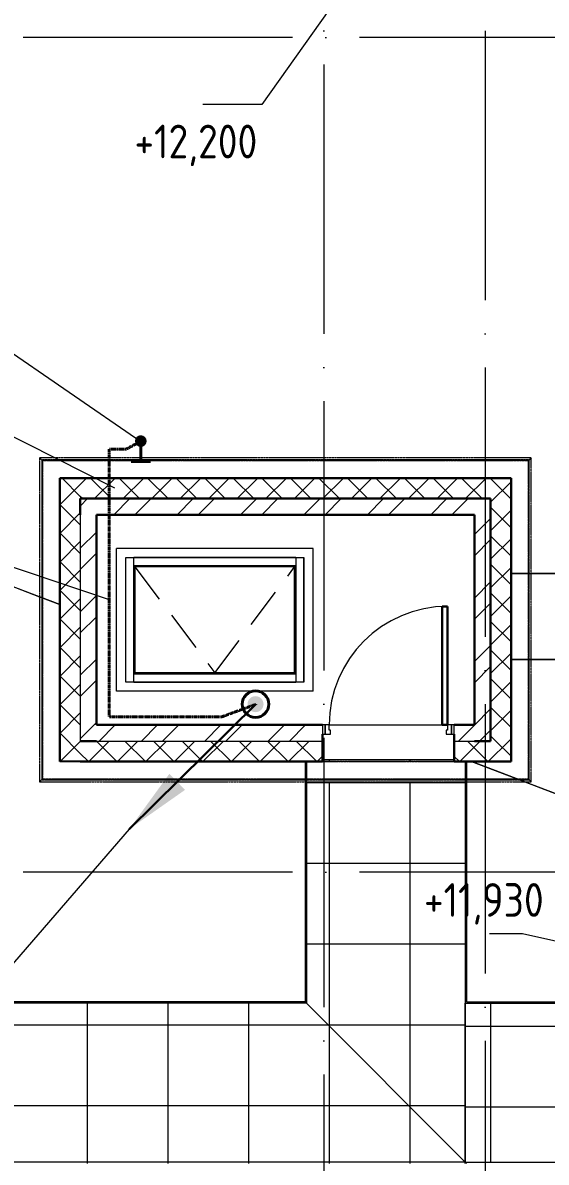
# Model space of a CAD drawing. Header units: millimetres. Extents: x -259793 to 503324, y -44556 to 93494.
# Drawn here: x 451717 to 455609, y -9442 to -980 of the extents above; entities that cross this region are included whole.
import ezdxf

# ---------------------------------------------------------------- set-up
doc = ezdxf.new("R2010")
doc.units = ezdxf.units.MM
for name, pattern in [('ADSK_Линия сетки', [25, 20, -2.5, 0, -2.5]), ('ADSK_Сверху', [450, 300, -150]), ('Сверху', [3.96875, 2.38125, -1.5875]), ('фантом2', [31.75, 15.875, -3.175, 3.175, -3.175, 3.175, -3.175])]:
    doc.linetypes.add(name, pattern=pattern)
doc.layers.add('0_ANNOT_Dimensions', color=7, linetype='Continuous')
for name, color, linetype, lineweight in [('RC-Линии_связи-Адресные', 5, 'Continuous', 30), ('Выноски', 5, 'Continuous', 15), ('Двери', 252, 'Continuous', 9), ('Крыша', 7, 'Continuous', 9), ('Линии', 7, 'Continuous', 9), ('Обобщенные модели', 252, 'Continuous', 18), ('Ограждение', 252, 'Continuous', 9), ('Оси', 252, 'Continuous', 9), ('Отметки', 7, 'Continuous', 9), ('Стены внутренние', 7, 'Continuous', 18), ('Стены наружные', 7, 'Continuous', 18), ('Стены штриховка', 7, 'Continuous', 9)]:
    doc.layers.add(name, color=color, linetype=linetype, lineweight=lineweight)
doc.styles.add('GOST Common_2', font='', dxfattribs={"width": 0.9, "height": 250})
doc.styles.get("Standard").update_dxf_attribs({"font": ''})
doc.styles.get('GOST Common_2').set_extended_font_data('GOST type B')
doc.styles.get('Standard').set_extended_font_data('GOST type B')
doc.dimstyles.get("Standard").update_dxf_attribs({"dimtxt": 0.18, "dimasz": 0.18, "dimexe": 0.18, "dimexo": 0.0625, "dimgap": 0.09, "dimtad": 0, "dimtih": 1, "dimtoh": 1, "dimdec": 4, "dimzin": 0, "dimdsep": 46, "dimtxsty": 'Standard', "dimcen": 0.09, "dimadec": 0, "dimazin": 0, "dimtfac": 1, "dimtdec": 4, "dimtofl": 0, "dimtmove": 0, "dimatfit": 3, "dimfxl": 1, "dimtolj": 1, "dimtzin": 0, "dimarcsym": 0})
pattern_1 = [(0, (-35002.24, 20977.94), (0, 600), []), (90, (-35002.24, 20977.94), (-600, 4e-14), [])]

# ---------------------------------------------------------------- blocks, each defined once
blk = doc.blocks.new('Кровля Жив')
at = {"layer": 'Ограждение', "true_color": 0x636466}
h = blk.add_hatch(dxfattribs=at)
h.set_pattern_fill('FP_18', color=251, style=0, pattern_type=2)
h.set_pattern_definition(pattern_1)
h.paths.add_polyline_path([(-19686.8, 7185.3), (-19686.8, 10010.3), (-20866.8, 10010.3), (-20866.8, 8365.3), (-19756, 7254.5)])
h.paths.add_polyline_path([(-19768.1, 10161.2), (-19768.1, 10175.3), (-20748.1, 10175.3), (-20748.1, 10161.2), (-19885, 10161.2)])
h = blk.add_hatch(dxfattribs=at)
h.set_pattern_fill('FP_64', color=251, style=0, pattern_type=2)
h.set_pattern_definition([(0, (-26291.5, 20977.94), (0, 600), []), (90, (-26291.5, 20977.94), (-424.264, 3e-14), [])])
h.paths.add_polyline_path([(-20866.8, 8365.3), (-20866.8, 10010.3), (-20876.8, 10010.3), (-20876.8, 8375.3)])
h = blk.add_hatch(dxfattribs=at)
h.set_pattern_fill('FP_63', color=251, style=0, pattern_type=2)
h.set_pattern_definition([(0, (-28987.5, 20977.94), (0, 600), []), (90, (-28987.5, 20977.94), (-424.264, 3e-14), [])])
h.paths.add_polyline_path([(-19686.8, 8365.3), (-19676.8, 8375.3), (-19676.8, 10010.3), (-19686.8, 10010.3), (-19686.8, 8375.3)])
h = blk.add_hatch(dxfattribs=at)
h.set_pattern_fill('FP_25', color=251, style=0, pattern_type=2)
h.set_pattern_definition(pattern_1)
h.paths.add_polyline_path([(-19686.8, 7185.3), (-20866.8, 8365.3), (-67485.5, 8365.3), (-67485.5, 7185.3), (-19756, 7185.3)])
h = blk.add_hatch(dxfattribs=at)
h.set_pattern_fill('FP_66', color=251, style=0, pattern_type=2)
h.set_pattern_definition([(0, (-35002.24, 13028.6), (0, 424.264), []), (90, (-35002.24, 13028.6), (-600, 4e-14), [])])
h.paths.add_polyline_path([(-20876.8, 8365.3), (-20866.8, 8365.3), (-20876.8, 8375.3), (-25903.2, 8375.3), (-25903.2, 8365.3), (-21058.5, 8365.3)])
h.paths.add_polyline_path([(-66087.9, 8365.3), (-49459.2, 8365.3), (-49469.2, 8375.3), (-66685.5, 8375.3), (-66685.5, 8365.3)])
h.paths.add_polyline_path([(-26703.2, 8365.3), (-26703.2, 8375.3), (-48669.2, 8375.3), (-48679.2, 8365.3), (-27012.8, 8365.3)])
h = blk.add_hatch(dxfattribs=at)
h.set_pattern_fill('FP_67', color=251, style=0, pattern_type=2)
h.set_pattern_definition([(0, (-35002.24, 13023.6), (0, 424.264), []), (90, (-35002.24, 13023.6), (-600, 4e-14), [])])
h.paths.add_polyline_path([(-19686.8, 8365.3), (-15945.7, 8365.3), (-15945.7, 8375.3), (-19676.8, 8375.3)])
h.paths.add_polyline_path([(-896.8, 8365.3), (-886.8, 8365.3), (-886.8, 8375.3), (-5586.8, 8375.3), (-5586.8, 8365.3), (-962.7, 8365.3)])
h.paths.add_polyline_path([(-12499.2, 8365.3), (-6386.8, 8365.3), (-6386.8, 8375.3), (-15145.7, 8375.3), (-15145.7, 8365.3), (-12871.3, 8365.3)])
h = blk.add_hatch(dxfattribs=at)
h.set_pattern_fill('FP_68', color=251, style=0, pattern_type=2)
h.set_pattern_definition([(0, (-35002.24, 20967.94), (0, 600), []), (90, (-35002.24, 20967.94), (-600, 4e-14), [])])
h.paths.add_polyline_path([(-10638.5, 7185.3), (-886.8, 7185.3), (-886.8, 8365.3), (-19686.8, 8365.3), (-19686.8, 7185.3), (-11010.6, 7185.3)])
h = blk.add_hatch(dxfattribs=at)
h.set_pattern_fill('FP_65', color=251, style=0, pattern_type=2)
h.set_pattern_definition([(0, (-35002.24, 15724.6), (0, 424.264), []), (90, (-35002.24, 15724.6), (-600, 4e-14), [])])
h.paths.add_polyline_path([(-19686.8, 7175.3), (-19676.8, 7175.3), (-19686.8, 7185.3), (-48983.2, 7185.3), (-48983.2, 7175.3), (-19756, 7175.3)])
h.paths.add_polyline_path([(-67485.5, 7175.3), (-49783.2, 7175.3), (-49783.2, 7185.3), (-67485.5, 7185.3)])
at = {"layer": 'Двери', "color": 251, "true_color": 0x636466, "extrusion": (0, 0, -1)}
for p, q in [((-22211.2, 11676.3), (-22211.2, 10750.3)), ((-22210, 11676.3), (-22209.6, 11676.3)), ((-22209.6, 11676.3), (-22152.8, 11676.3)), ((-22152.8, 11676.3), (-22152.4, 11676.3)), ((-22151.2, 10750.3), (-22151.2, 11676.3)), ((-20945.2, 11676.3), (-22151.2, 11676.3)), ((-22151.2, 11674.7), (-22151.2, 11676.3)), ((-22151.2, 11617.9), (-22151.2, 11674.7)), ((-22151.2, 11616.3), (-22151.2, 11617.9)), ((-22151.2, 11616.3), (-20945.2, 11616.3)), ((-22148.2, 11613.3), (-20948.2, 11613.3)), ((-22148.2, 10813.3), (-22148.2, 11613.3)), ((-20951.9, 11609.5), (-22144.5, 11609.5)), ((-22144.5, 11609.5), (-22144.5, 10817)), ((-22143.8, 11608.8), (-20952.7, 11608.8)), ((-22143.8, 10817.7), (-22143.8, 11608.8)), ((-20954.7, 11606.8), (-22141.8, 11606.8)), ((-22141.8, 11606.8), (-22141.8, 10819.7)), ((-20954.7, 11606.8), (-22141.7, 11606.8)), ((-22141.7, 11606.8), (-22141.7, 10819.8)), ((-20954.7, 10819.7), (-20954.7, 11606.8)), ((-20954.7, 10819.8), (-20954.7, 11606.8)), ((-20952.7, 11608.8), (-20952.7, 10817.7)), ((-20951.9, 10817), (-20951.9, 11609.5)), ((-20948.2, 11613.3), (-20948.2, 10813.3)), ((-20945.2, 11676.3), (-20945.2, 10750.3)), ((-20945.2, 11676.3), (-20945.2, 11674.7)), ((-20945.2, 11674.7), (-20945.2, 11617.9)), ((-20945.2, 11617.9), (-20945.2, 11616.3)), ((-20944, 11676.3), (-20943.6, 11676.3)), ((-20943.6, 11676.3), (-20886.8, 11676.3)), ((-20886.8, 11676.3), (-20886.4, 11676.3)), ((-20885.2, 10750.3), (-20885.2, 11676.3)), ((-22209.6, 10750.3), (-22210, 10750.3)), ((-22152.8, 10750.3), (-22209.6, 10750.3)), ((-22152.4, 10750.3), (-22152.8, 10750.3)), ((-20945.2, 10810.3), (-22151.2, 10810.3)), ((-22151.2, 10808.7), (-22151.2, 10810.3)), ((-22151.2, 10751.9), (-22151.2, 10808.7)), ((-22151.2, 10750.3), (-22151.2, 10751.9)), ((-22151.2, 10750.3), (-20945.2, 10750.3)), ((-20948.2, 10813.3), (-22148.2, 10813.3)), ((-20951.9, 10817), (-22144.5, 10817)), ((-20952.7, 10817.7), (-22143.8, 10817.7)), ((-20954.7, 10819.7), (-22141.8, 10819.7)), ((-22141.7, 10819.8), (-20954.7, 10819.8)), ((-20945.2, 10810.3), (-20945.2, 10808.7)), ((-20945.2, 10808.7), (-20945.2, 10751.9)), ((-20945.2, 10751.9), (-20945.2, 10750.3)), ((-20943.6, 10750.3), (-20944, 10750.3)), ((-20886.8, 10750.3), (-20943.6, 10750.3)), ((-20886.4, 10750.3), (-20886.8, 10750.3))]:
    blk.add_line(p, q, dxfattribs=at)
at = {"layer": 'Двери', "color": 251, "lineweight": 30, "true_color": 0x636466}
for p, q in [((-19818.1, 11313.2), (-19858.1, 11313.2)), ((-19858.1, 11313.2), (-19858.1, 10433.2)), ((-19818.1, 10433.2), (-19818.1, 11313.2)), ((-19858.1, 10433.2), (-19818.1, 10433.2))]:
    blk.add_line(p, q, dxfattribs=at)
at = {"layer": 'Двери', "color": 251, "true_color": 0x636466}
for p, q in [((-20728.1, 10433.2), (-20748.1, 10433.2)), ((-20748.1, 10433.2), (-20748.1, 10363.2)), ((-20698.1, 10433.2), (-20728.1, 10433.2)), ((-20728.1, 10433.2), (-20728.1, 10363.2)), ((-20728.1, 10363.2), (-20728.1, 10433.2)), ((-20698.1, 10393.2), (-20698.1, 10433.2)), ((-19788.1, 10433.2), (-19818.1, 10433.2)), ((-19818.1, 10433.2), (-19818.1, 10393.2)), ((-19788.1, 10363.2), (-19788.1, 10433.2)), ((-19768.1, 10433.2), (-19788.1, 10433.2)), ((-19788.1, 10433.2), (-19788.1, 10363.2)), ((-19768.1, 10363.2), (-19768.1, 10433.2)), ((-20748.1, 10363.2), (-20728.1, 10363.2)), ((-20728.1, 10363.2), (-20688.1, 10363.2)), ((-20688.1, 10393.2), (-20698.1, 10393.2)), ((-20688.1, 10363.2), (-20688.1, 10393.2)), ((-19818.1, 10393.2), (-19828.1, 10393.2)), ((-19828.1, 10393.2), (-19828.1, 10363.2)), ((-19828.1, 10363.2), (-19788.1, 10363.2)), ((-19788.1, 10363.2), (-19768.1, 10363.2))]:
    blk.add_line(p, q, dxfattribs=at)
blk.add_arc((-19818.1, 10433.2), 880, 90, 180, dxfattribs=at)
at = {"layer": 'Крыша', "color": 251, "true_color": 0x636466}
for p, q in [((-23938.2, 11799.2), (-22850.9, 11384.9)), ((-22850.9, 11384.4), (-23938.2, 11798.8)), ((-22209.6, 10750.3), (-22209.6, 11676.3)), ((-22209.6, 11676.3), (-20885.2, 11676.3)), ((-20885.2, 11676.3), (-20885.2, 10750.3)), ((-19346.1, 11558.2), (-19201.2, 11558.2)), ((-19195.6, 11558.2), (-18444.9, 11558.2)), ((-22845.1, 11382.6), (-22700.1, 11327.4)), ((-22700.1, 11327), (-22845.1, 11382.2)), ((-19201.2, 10918.2), (-19346.1, 10918.2)), ((-18444.9, 10918.2), (-19195.4, 10918.2)), ((-20885.2, 10750.3), (-22209.6, 10750.3)), ((-22698.1, 10161.2), (-22548.1, 10161.2)), ((-19256.7, 10014.8), (-19641, 10161.2)), ((-19639.5, 10161.2), (-19255.2, 10014.8)), ((-19254.2, 10013.8), (-19256.1, 10014.5)), ((-19254.6, 10014.5), (-19252.7, 10013.8)), ((-19252.9, 10013.3), (-19254.2, 10013.8)), ((-19252.7, 10013.8), (-19251.4, 10013.3)), ((-19249.6, 10012.1), (-19251.5, 10012.8)), ((-19250, 10012.8), (-19248.1, 10012.1)), ((-19247.1, 10011.1), (-19249.6, 10012)), ((-19248.1, 10012), (-19245.6, 10011.1)), ((-19245.5, 10010.5), (-19247.1, 10011.1)), ((-19245.6, 10011.1), (-19244, 10010.5)), ((-18564.3, 9750.9), (-19245, 10010.3)), ((-19243.5, 10010.3), (-18564.1, 9751.4))]:
    blk.add_line(p, q, dxfattribs=at)
at = {"layer": 'Линии', "color": 251, "lineweight": 18, "true_color": 0x636466}
for p, q in [((-22278.1, 10683.2), (-22278.1, 11743.2)), ((-20818.1, 11743.2), (-22278.1, 11743.2)), ((-20818.1, 10683.2), (-20818.1, 11743.2)), ((-20818.1, 10683.2), (-22278.1, 10683.2))]:
    blk.add_line(p, q, dxfattribs=at)
at = {"layer": 'Линии', "color": 251, "linetype": 'ADSK_Сверху', "true_color": 0x636466}
for p, q in [((-22141.7, 11606.8), (-21548.2, 10819.8)), ((-21548.2, 10819.8), (-20954.7, 11606.8))]:
    blk.add_line(p, q, dxfattribs=at)
at = {"layer": 'Обобщенные модели', "color": 251, "linetype": 'Сверху', "true_color": 0x636466}
for p, q in [((-22851.1, 12416.1), (-22851.1, 10010.3)), ((-19195.2, 12416.1), (-22851.1, 12416.1)), ((-22846.6, 12411.7), (-22832.8, 12397.9)), ((-22829.4, 12394.5), (-22846.6, 12411.7)), ((-22832.8, 12397.9), (-22835.3, 12400.4)), ((-22835.3, 12400.4), (-22835.3, 10026)), ((-22835.3, 12400.4), (-22833.2, 12398.2)), ((-19211, 12400.4), (-22835.3, 12400.4)), ((-22833.2, 12398.2), (-22833.2, 10028.2)), ((-19213.1, 12398.2), (-22833.2, 12398.2)), ((-22832.8, 12397.9), (-22832.8, 10028.5)), ((-22832.8, 12397.9), (-22829.4, 12394.5)), ((-19213.5, 12397.9), (-22832.8, 12397.9)), ((-22829.4, 12394.5), (-22829.4, 10031.9)), ((-19216.9, 12394.5), (-22829.4, 12394.5)), ((-19199.7, 12411.7), (-19216.9, 12394.5)), ((-19216.9, 12394.5), (-19213.5, 12397.9)), ((-19216.9, 10031.9), (-19216.9, 12394.5)), ((-19213.5, 12397.9), (-19199.7, 12411.7)), ((-19211, 12400.4), (-19213.5, 12397.9)), ((-19213.5, 10028.5), (-19213.5, 12397.9)), ((-19213.1, 12398.2), (-19211, 12400.4)), ((-19213.1, 10028.2), (-19213.1, 12398.2)), ((-19211, 10026), (-19211, 12400.4)), ((-19195.2, 10010.3), (-19195.2, 12416.1)), ((-22700.1, 10161.2), (-22700.1, 12265.2)), ((-19346.1, 12265.2), (-22700.1, 12265.2)), ((-22700.1, 12265.2), (-22700.1, 10161.2)), ((-19346.1, 12265.2), (-22700.1, 12265.2)), ((-19346.1, 12265.2), (-19346.1, 10161.2)), ((-19346.1, 10161.2), (-19346.1, 12265.2)), ((-19346.1, 10161.2), (-22700.1, 10161.2)), ((-22700.1, 10161.2), (-19346.1, 10161.2)), ((-22851.1, 10010.3), (-19195.2, 10010.3)), ((-22829.4, 10031.9), (-22846.6, 10014.7)), ((-22846.6, 10014.7), (-22832.8, 10028.5)), ((-22832.8, 10028.5), (-22835.3, 10026)), ((-22835.3, 10026), (-22833.2, 10028.2)), ((-22835.3, 10026), (-19211, 10026)), ((-22833.2, 10028.2), (-19213.1, 10028.2)), ((-22832.8, 10028.5), (-22829.4, 10031.9)), ((-22832.8, 10028.5), (-19213.5, 10028.5)), ((-22829.4, 10031.9), (-19216.9, 10031.9)), ((-19213.5, 10028.5), (-19216.9, 10031.9)), ((-19216.9, 10031.9), (-19199.7, 10014.7)), ((-19199.7, 10014.7), (-19213.5, 10028.5)), ((-19213.5, 10028.5), (-19211, 10026)), ((-19211, 10026), (-19213.1, 10028.2))]:
    blk.add_line(p, q, dxfattribs=at)
for points, knots in [([(-22851.1, 12416.1), (-22851.1, 12416.1), (-22851, 12416), (-22850.6, 12415.7), (-22850.3, 12415.4), (-22849.8, 12414.9), (-22849.5, 12414.6), (-22849.3, 12414.4)], [0.6, 0.6, 0.6, 0.6, 0.7, 0.75, 0.8, 0.85, 0.9, 0.9, 0.9, 0.9]), ([(-22845.1, 12410.1), (-22845.6, 12410.7), (-22846.4, 12411.4), (-22847.4, 12412.4), (-22848, 12413), (-22848.4, 12413.5), (-22848.8, 12413.9), (-22849.2, 12414.3), (-22849.6, 12414.7), (-22849.9, 12415), (-22850.3, 12415.4), (-22850.6, 12415.7), (-22851, 12416), (-22851.1, 12416.1), (-22851.1, 12416.1)], [0, 0, 0, 0, 0.1, 0.15, 0.2, 0.225, 0.25, 0.3, 0.325, 0.35, 0.4, 0.45, 0.5, 0.6, 0.6, 0.6, 0.6]), ([(-22846.8, 12411.9), (-22847.1, 12412.2), (-22847.4, 12412.5), (-22847.8, 12412.9), (-22848.1, 12413.2), (-22848.3, 12413.4), (-22848.5, 12413.6), (-22848.6, 12413.7), (-22848.5, 12413.6), (-22848.3, 12413.4), (-22848.1, 12413.2), (-22847.9, 12413), (-22847.7, 12412.8), (-22847.5, 12412.6), (-22847.2, 12412.3), (-22846.9, 12412), (-22846.6, 12411.7), (-22846.3, 12411.4), (-22845.8, 12410.9), (-22845.4, 12410.5), (-22845.1, 12410.1)], [0, 0, 0, 0, 0.1, 0.15, 0.2, 0.25, 0.3, 0.4, 0.5, 0.55, 0.6, 0.65, 0.675, 0.7, 0.75, 0.8, 0.825, 0.85, 0.9, 1, 1, 1, 1]), ([(-19195.2, 12416.1), (-19195.2, 12416.1), (-19195.3, 12416), (-19195.7, 12415.7), (-19196, 12415.4), (-19196.4, 12415), (-19196.7, 12414.7), (-19197.1, 12414.3), (-19197.4, 12413.9), (-19197.9, 12413.5), (-19198.3, 12413), (-19198.9, 12412.4), (-19199.9, 12411.5), (-19200.7, 12410.7), (-19201.2, 12410.1)], [-0.6, -0.6, -0.6, -0.6, -0.5, -0.45, -0.4, -0.35, -0.325, -0.3, -0.25, -0.225, -0.2, -0.15, -0.1, 0, 0, 0, 0]), ([(-19201.2, 12410.1), (-19200.9, 12410.4), (-19200.4, 12410.9), (-19199.9, 12411.5), (-19199.5, 12411.8), (-19199.3, 12412.1), (-19199, 12412.3), (-19198.8, 12412.6), (-19198.6, 12412.8), (-19198.4, 12413), (-19198.2, 12413.2), (-19198, 12413.4), (-19197.8, 12413.6), (-19197.7, 12413.7), (-19197.8, 12413.6), (-19198, 12413.4), (-19198.2, 12413.2), (-19198.4, 12412.9), (-19198.8, 12412.5), (-19199.2, 12412.2), (-19199.5, 12411.9)], [-1, -1, -1, -1, -0.9, -0.85, -0.8, -0.775, -0.75, -0.7, -0.675, -0.65, -0.6, -0.55, -0.5, -0.4, -0.3, -0.25, -0.2, -0.15, -0.1, 0, 0, 0, 0]), ([(-19197.8, 12413.6), (-19197.5, 12413.9), (-19197, 12414.3), (-19196.4, 12414.9), (-19196, 12415.4), (-19195.7, 12415.7), (-19195.3, 12416), (-19195.2, 12416.1), (-19195.2, 12416.1)], [-0.9664073, -0.9664073, -0.9664073, -0.9664073, -0.9, -0.85, -0.8, -0.75, -0.7, -0.6, -0.6, -0.6, -0.6]), ([(-22845.1, 10016.3), (-22845.6, 10015.8), (-22846.4, 10015), (-22847.4, 10014), (-22848, 10013.4), (-22848.4, 10012.9), (-22848.8, 10012.5), (-22849.2, 10012.1), (-22849.6, 10011.8), (-22849.9, 10011.4), (-22850.3, 10011.1), (-22850.6, 10010.7), (-22851, 10010.4), (-22851.1, 10010.3), (-22851.1, 10010.3)], [0, 0, 0, 0, 0.1, 0.15, 0.2, 0.225, 0.25, 0.3, 0.325, 0.35, 0.4, 0.45, 0.5, 0.6, 0.6, 0.6, 0.6]), ([(-22851.1, 10010.3), (-22851.1, 10010.3), (-22851, 10010.4), (-22850.6, 10010.7), (-22850.3, 10011.1), (-22849.8, 10011.5), (-22849.5, 10011.9), (-22849.3, 10012)], [0.6, 0.6, 0.6, 0.6, 0.7, 0.75, 0.8, 0.85, 0.9, 0.9, 0.9, 0.9]), ([(-22846.8, 10014.5), (-22847.1, 10014.3), (-22847.4, 10013.9), (-22847.8, 10013.5), (-22848.1, 10013.2), (-22848.3, 10013), (-22848.5, 10012.8), (-22848.6, 10012.7), (-22848.5, 10012.8), (-22848.3, 10013), (-22848.1, 10013.2), (-22847.9, 10013.5), (-22847.7, 10013.7), (-22847.5, 10013.9), (-22847.2, 10014.1), (-22846.9, 10014.5), (-22846.6, 10014.7), (-22846.3, 10015), (-22845.8, 10015.5), (-22845.4, 10016), (-22845.1, 10016.3)], [0, 0, 0, 0, 0.1, 0.15, 0.2, 0.25, 0.3, 0.4, 0.5, 0.55, 0.6, 0.65, 0.675, 0.7, 0.75, 0.8, 0.825, 0.85, 0.9, 1, 1, 1, 1]), ([(-19201.2, 10016.3), (-19200.7, 10015.7), (-19199.9, 10015), (-19198.9, 10014), (-19198.3, 10013.4), (-19197.9, 10013), (-19197.4, 10012.5), (-19197.1, 10012.1), (-19196.7, 10011.8), (-19196.4, 10011.4), (-19196, 10011.1), (-19195.6, 10010.7), (-19195.3, 10010.4), (-19195.2, 10010.3), (-19195.2, 10010.3)], [0, 0, 0, 0, 0.1, 0.15, 0.2, 0.225, 0.25, 0.3, 0.325, 0.35, 0.4, 0.45, 0.5, 0.6, 0.6, 0.6, 0.6]), ([(-19199.5, 10014.5), (-19199.5, 10014.6), (-19199.7, 10014.7), (-19199.9, 10015), (-19200.2, 10015.2), (-19200.3, 10015.4)], [0.8, 0.8, 0.8, 0.8, 0.825, 0.85, 0.9, 0.9, 0.9, 0.9]), ([(-19199.5, 10014.5), (-19199.2, 10014.3), (-19198.8, 10013.9), (-19198.4, 10013.5), (-19198.2, 10013.2), (-19198, 10013), (-19197.8, 10012.8), (-19197.7, 10012.7), (-19197.8, 10012.8), (-19198, 10013), (-19198.2, 10013.2), (-19198.4, 10013.5), (-19198.6, 10013.7), (-19198.8, 10013.9), (-19199.1, 10014.1), (-19199.3, 10014.4), (-19199.5, 10014.5)], [0, 0, 0, 0, 0.1, 0.15, 0.2, 0.25, 0.3, 0.4, 0.5, 0.55, 0.6, 0.65, 0.675, 0.7, 0.75, 0.8, 0.8, 0.8, 0.8]), ([(-19195.2, 10010.3), (-19195.2, 10010.3), (-19195.3, 10010.4), (-19195.6, 10010.7), (-19196, 10011.1), (-19196.4, 10011.5), (-19197, 10012.1), (-19197.5, 10012.6), (-19197.8, 10012.8)], [0.6, 0.6, 0.6, 0.6, 0.7, 0.75, 0.8, 0.85, 0.9, 0.9664073, 0.9664073, 0.9664073, 0.9664073])]:
    blk.add_open_spline(points, degree=3, knots=knots, dxfattribs=at)
for points in [[(-19198.2, 12413.1), (-19198.1, 12413.3), (-19197.9, 12413.4), (-19197.8, 12413.6)], [(-19200.3, 10015.4), (-19200.6, 10015.7), (-19200.9, 10016), (-19201.2, 10016.3)], [(-19197.8, 10012.8), (-19197.9, 10013), (-19198.1, 10013.1), (-19198.2, 10013.3)]]:
    blk.add_open_spline(points, degree=3, dxfattribs=at)
at = {"layer": 'Ограждение', "color": 251, "true_color": 0x636466}
for p, q in [((-20876.8, 10161.2), (-20876.8, 10031.9)), ((-20866.8, 10161.2), (-20866.8, 10031.9)), ((-20748.1, 10175.3), (-19768.1, 10175.3)), ((-19686.8, 10161.2), (-19686.8, 10147.4)), ((-19676.8, 10161.2), (-19676.8, 10147.5)), ((-19686.8, 10147.1), (-19686.8, 10031.9)), ((-19676.8, 10147.4), (-19676.8, 10031.9)), ((-20876.8, 10031.9), (-20876.8, 10028.5)), ((-20876.8, 10028.5), (-20876.8, 10026)), ((-20876.8, 10026), (-20876.8, 10016.3)), ((-20876.8, 10010.5), (-20876.8, 8375.3)), ((-20866.8, 10031.9), (-20866.8, 10028.5)), ((-20866.8, 10028.5), (-20866.8, 10026)), ((-20866.8, 10026), (-20866.8, 10016.3)), ((-20866.8, 10010.5), (-20866.8, 8365.3)), ((-19686.8, 10031.9), (-19686.8, 10028.5)), ((-19686.8, 10028.5), (-19686.8, 10026)), ((-19686.8, 10026), (-19686.8, 10014.9)), ((-19686.8, 10010.6), (-19686.8, 7185.3)), ((-19676.8, 10031.9), (-19676.8, 10028.5)), ((-19676.8, 10028.5), (-19676.8, 10026)), ((-19676.8, 10026), (-19676.8, 10014.9)), ((-19676.8, 10010.6), (-19676.8, 8375.3)), ((-20866.8, 8365.3), (-25903.2, 8365.3)), ((-20876.8, 8375.3), (-23938.2, 8375.3)), ((-20876.8, 8375.3), (-20866.8, 8365.3)), ((-20866.8, 8365.3), (-19686.8, 7185.3)), ((-19686.8, 7185.3), (-19686.8, 8365.3)), ((-19686.8, 8365.3), (-15945.7, 8365.3)), ((-19676.8, 8375.3), (-15945.7, 8375.3)), ((-19686.8, 7185.3), (-48983.2, 7185.3)), ((-19686.8, 7185.3), (-19676.8, 7175.3)), ((-19686.8, 7175.3), (-19686.8, 7185.3)), ((-19686.8, 7185.3), (-886.8, 7185.3))]:
    blk.add_line(p, q, dxfattribs=at)
at = {"layer": 'Оси', "color": 251, "linetype": 'ADSK_Линия сетки', "ltscale": 100, "true_color": 0x636466}
for p, q in [((-19538.2, 53088.9), (-19538.2, -11617.9)), ((-20738.2, 17838.2), (-20738.2, -11617.9)), ((1529.1, 15538.2), (-75410.5, 15538.2)), ((1529.1, 9338.2), (-75410.5, 9338.2))]:
    blk.add_line(p, q, dxfattribs=at)
at = {"layer": 'Отметки', "color": 251, "lineweight": 20, "true_color": 0x636466}
for p, q in [((-20633.2, 15838.2), (-21198.1, 15040)), ((-21198.1, 15040), (-21638.4, 15040)), ((-19261.3, 8881.3), (-19507, 8881.3)), ((-18398.2, 8688.2), (-19261.3, 8881.3))]:
    blk.add_line(p, q, dxfattribs=at)
at = {"layer": 'Стены внутренние', "color": 251, "lineweight": 30, "true_color": 0x636466}
for p, q in [((-22700.1, 10161.2), (-22700.1, 12265.2)), ((-22700.1, 12265.2), (-19346.1, 12265.2)), ((-19346.1, 12265.2), (-19346.1, 10161.2)), ((-20748.1, 10161.2), (-20748.1, 10313.2)), ((-19768.1, 10161.2), (-19768.1, 10313.2)), ((-22548.1, 10161.2), (-20748.1, 10161.2)), ((-19346.1, 10161.2), (-19768.1, 10161.2))]:
    blk.add_line(p, q, dxfattribs=at)
at = {"layer": 'Стены внутренние', "color": 251, "linetype": 'Continuous', "lineweight": 9, "true_color": 0x636466}
for p, q in [((-22700.1, 12240.3), (-22698.1, 12240.3)), ((-22698.1, 12068.8), (-22548.1, 12218.8)), ((-22548.1, 12130.1), (-22681.3, 12263.2)), ((-22548.1, 12218.8), (-22503.8, 12263.2)), ((-22319.1, 12113.2), (-22469.1, 12263.2)), ((-22441.6, 12113.2), (-22291.6, 12263.2)), ((-22398, 12263.2), (-22399.2, 12265.2)), ((-22107, 12113.2), (-22257, 12263.2)), ((-22229.5, 12113.2), (-22079.5, 12263.2)), ((-22143.7, 12265.2), (-22144.9, 12263.2)), ((-21894.9, 12113.2), (-22044.9, 12263.2)), ((-22017.4, 12113.2), (-21867.4, 12263.2)), ((-21682.7, 12113.2), (-21832.7, 12263.2)), ((-21805.2, 12113.2), (-21655.2, 12263.2)), ((-21470.6, 12113.2), (-21620.6, 12263.2)), ((-21593.1, 12113.2), (-21443.1, 12263.2)), ((-21258.5, 12113.2), (-21408.5, 12263.2)), ((-21381, 12113.2), (-21231, 12263.2)), ((-21322.5, 12265.2), (-21323.6, 12263.2)), ((-21046.3, 12113.2), (-21196.3, 12263.2)), ((-21168.8, 12113.2), (-21018.8, 12263.2)), ((-20990.2, 12263.2), (-20991.4, 12265.2)), ((-20834.2, 12113.2), (-20984.2, 12263.2)), ((-20956.7, 12113.2), (-20806.7, 12263.2)), ((-20622.1, 12113.2), (-20772.1, 12263.2)), ((-20744.6, 12113.2), (-20594.6, 12263.2)), ((-20409.9, 12113.2), (-20559.9, 12263.2)), ((-20532.4, 12113.2), (-20382.4, 12263.2)), ((-20197.8, 12113.2), (-20347.8, 12263.2)), ((-20320.3, 12113.2), (-20170.3, 12263.2)), ((-19985.7, 12113.2), (-20135.7, 12263.2)), ((-20108.2, 12113.2), (-19958.2, 12263.2)), ((-19773.5, 12113.2), (-19923.5, 12263.2)), ((-19896, 12113.2), (-19746, 12263.2)), ((-19817.1, 12263.2), (-19818.2, 12265.2)), ((-19561.4, 12113.2), (-19711.4, 12263.2)), ((-19683.9, 12113.2), (-19533.9, 12263.2)), ((-19582.4, 12263.2), (-19583.6, 12265.2)), ((-19498.1, 12262.1), (-19499.3, 12263.2)), ((-19348.1, 12112.1), (-19498.1, 12262.1)), ((-19498.1, 12086.9), (-19348.1, 12236.9)), ((-22531.3, 12113.2), (-22548.1, 12130.1)), ((-22548.1, 11918), (-22698.1, 12068)), ((-19348.1, 11899.9), (-19498.1, 12049.9)), ((-19498.1, 11874.7), (-19348.1, 12024.7)), ((-19348.1, 12037.1), (-19347.1, 12037.1)), ((-22700.1, 11935.5), (-22698.1, 11935.5)), ((-22698.1, 11856.7), (-22548.1, 12006.7)), ((-22548.1, 11705.8), (-22698.1, 11855.8)), ((-22698.1, 11644.6), (-22548.1, 11794.6)), ((-19348.1, 11687.8), (-19498.1, 11837.8)), ((-19498.1, 11662.6), (-19348.1, 11812.6)), ((-19348.1, 11732.3), (-19347, 11732.3)), ((-22548.1, 11493.7), (-22698.1, 11643.7)), ((-19348.1, 11475.7), (-19498.1, 11625.7)), ((-19498.1, 11450.5), (-19348.1, 11600.5)), ((-22698.1, 11432.4), (-22548.1, 11582.4)), ((-22548.1, 11281.6), (-22698.1, 11431.6)), ((-19346.8, 11448.7), (-19348.1, 11451)), ((-22698.1, 11220.3), (-22548.1, 11370.3)), ((-19348.1, 11263.5), (-19498.1, 11413.5)), ((-19498.1, 11238.3), (-19348.1, 11388.3)), ((-22700.1, 11325.9), (-22698.1, 11325.9)), ((-19348.1, 11325.9), (-19346.8, 11325.9)), ((-22548.1, 11069.4), (-22698.1, 11219.4)), ((-19348.1, 11051.4), (-19498.1, 11201.4)), ((-19498.1, 11026.2), (-19348.1, 11176.2)), ((-19346.7, 11245.3), (-19347.6, 11246.9)), ((-22700.1, 11122.7), (-22698.1, 11122.7)), ((-22698.1, 11008.2), (-22548.1, 11158.2)), ((-22548.1, 10857.3), (-22698.1, 11007.3)), ((-22698.1, 10796), (-22548.1, 10946)), ((-19348.1, 10839.3), (-19498.1, 10989.3)), ((-19498.1, 10814.1), (-19348.1, 10964.1)), ((-19348.1, 10919.5), (-19346.5, 10919.5)), ((-22700.1, 10817.9), (-22698.1, 10817.9)), ((-22548.1, 10645.2), (-22698.1, 10795.2)), ((-19348.1, 10627.1), (-19498.1, 10777.1)), ((-19498.1, 10601.9), (-19348.1, 10751.9)), ((-22698.1, 10583.9), (-22548.1, 10733.9)), ((-22548.1, 10433), (-22698.1, 10583)), ((-19348.1, 10614.7), (-19346.4, 10614.7)), ((-22698.1, 10371.8), (-22548.1, 10521.8)), ((-19348.1, 10415), (-19498.1, 10565)), ((-19498.1, 10389.8), (-19348.1, 10539.8)), ((-22548.1, 10220.9), (-22698.1, 10370.9)), ((-19458.5, 10313.2), (-19498.1, 10352.9)), ((-19362.6, 10313.2), (-19348.1, 10327.7)), ((-22694.6, 10163.2), (-22548.1, 10309.7)), ((-22548.1, 10309.7), (-22544.6, 10313.2)), ((-22482.4, 10163.2), (-22332.4, 10313.2)), ((-22278.3, 10163.2), (-22428.3, 10313.2)), ((-22270.3, 10163.2), (-22120.3, 10313.2)), ((-22066.2, 10163.2), (-22216.2, 10313.2)), ((-22058.2, 10163.2), (-21908.2, 10313.2)), ((-21854.1, 10163.2), (-22004.1, 10313.2)), ((-21846, 10163.2), (-21696, 10313.2)), ((-21641.9, 10163.2), (-21791.9, 10313.2)), ((-21633.9, 10163.2), (-21483.9, 10313.2)), ((-21429.8, 10163.2), (-21579.8, 10313.2)), ((-21421.8, 10163.2), (-21271.8, 10313.2)), ((-21217.7, 10163.2), (-21367.7, 10313.2)), ((-21209.7, 10163.2), (-21059.7, 10313.2)), ((-21005.5, 10163.2), (-21155.5, 10313.2)), ((-20997.5, 10163.2), (-20847.5, 10313.2)), ((-20793.4, 10163.2), (-20943.4, 10313.2)), ((-19766.1, 10287.3), (-19767.2, 10285.5)), ((-19724.7, 10163.2), (-19574.7, 10313.2)), ((-19520.6, 10163.2), (-19670.6, 10313.2)), ((-19512.6, 10163.2), (-19362.6, 10313.2)), ((-19348.1, 10202.9), (-19458.5, 10313.2)), ((-22700.1, 10208.3), (-22698.1, 10208.3)), ((-22490.4, 10163.2), (-22548.1, 10220.9)), ((-22240.3, 10161.2), (-22241.2, 10162.8)), ((-22184.1, 10163.2), (-22185.3, 10161.2)), ((-21362.9, 10163.2), (-21364.1, 10161.2)), ((-21128.3, 10163.2), (-21129.4, 10161.2)), ((-20785.4, 10163.2), (-20750.1, 10198.5)), ((-19732.7, 10163.2), (-19766.1, 10196.6)), ((-19348.1, 10208.3), (-19346.2, 10208.3)), ((-19347.6, 10199.4), (-19348.1, 10198.5))]:
    blk.add_line(p, q, dxfattribs=at)
at = {"layer": 'Стены внутренние', "color": 251, "true_color": 0x636466}
for p, q in [((-19346.1, 11560.2), (-19201.2, 11560.2)), ((-19195.6, 11560.2), (-18442.9, 11560.2)), ((-19201.2, 10916.2), (-19346.1, 10916.2)), ((-18442.9, 10916.2), (-19195.4, 10916.2))]:
    blk.add_line(p, q, dxfattribs=at)
at = {"layer": 'Стены наружные', "color": 251, "lineweight": 30, "true_color": 0x636466}
for p, q in [((-19498.1, 12113.2), (-22548.1, 12113.2)), ((-22548.1, 12113.2), (-22548.1, 11993.2)), ((-19498.1, 12113.2), (-19498.1, 10313.2)), ((-22428.1, 11993.2), (-19618.1, 11993.2)), ((-22428.1, 11993.2), (-22428.1, 10433.2)), ((-19618.1, 10433.2), (-19618.1, 11993.2)), ((-22428.1, 10433.2), (-20748.1, 10433.2)), ((-19618.1, 10433.2), (-19768.1, 10433.2)), ((-20748.1, 10313.2), (-20748.1, 10363.2)), ((-19768.1, 10313.2), (-19768.1, 10363.2)), ((-22548.1, 10313.2), (-22428.1, 10313.2)), ((-19498.1, 10313.2), (-19618.1, 10313.2))]:
    blk.add_line(p, q, dxfattribs=at)
at = {"layer": 'Стены наружные', "color": 251, "linetype": 'Continuous', "lineweight": 9, "true_color": 0x636466}
for p, q in [((-22547.7, 12059.5), (-22494, 12113.2)), ((-22299.6, 11993.2), (-22179.6, 12113.2)), ((-22142.5, 11993.2), (-22022.5, 12113.2)), ((-21828.2, 11993.2), (-21708.2, 12113.2)), ((-21671, 11993.2), (-21551, 12113.2)), ((-21356.7, 11993.2), (-21236.7, 12113.2)), ((-21199.6, 11993.2), (-21079.6, 12113.2)), ((-20885.3, 11993.2), (-20765.3, 12113.2)), ((-20728.1, 11993.2), (-20608.1, 12113.2)), ((-20413.8, 11993.2), (-20293.8, 12113.2)), ((-20256.6, 11993.2), (-20136.6, 12113.2)), ((-19942.3, 11993.2), (-19822.3, 12113.2)), ((-19785.2, 11993.2), (-19665.2, 12113.2)), ((-19618.1, 11845.9), (-19498.1, 11965.9)), ((-22548.1, 11744.7), (-22428.1, 11864.7)), ((-19618.1, 11688.8), (-19498.1, 11808.8)), ((-22548.1, 11587.6), (-22428.1, 11707.6)), ((-19618.1, 11374.5), (-19498.1, 11494.5)), ((-22548.1, 11273.3), (-22428.1, 11393.3)), ((-19618.1, 11217.3), (-19498.1, 11337.3)), ((-22548.1, 11116.1), (-22428.1, 11236.1)), ((-19618.1, 10903), (-19498.1, 11023)), ((-22548.1, 10801.8), (-22428.1, 10921.8)), ((-19618.1, 10745.9), (-19498.1, 10865.9)), ((-22548.1, 10644.6), (-22428.1, 10764.6)), ((-19618.1, 10431.6), (-19498.1, 10551.6)), ((-22548.1, 10330.3), (-22428.1, 10450.3)), ((-22408.1, 10313.2), (-22288.1, 10433.2)), ((-22093.8, 10313.2), (-21973.8, 10433.2)), ((-21936.6, 10313.2), (-21816.6, 10433.2)), ((-21622.3, 10313.2), (-21502.3, 10433.2)), ((-21465.2, 10313.2), (-21345.2, 10433.2)), ((-21150.9, 10313.2), (-21030.9, 10433.2)), ((-20993.7, 10313.2), (-20873.7, 10433.2)), ((-19736.5, 10313.2), (-19618.1, 10431.6)), ((-19579.3, 10313.2), (-19498.1, 10394.4))]:
    blk.add_line(p, q, dxfattribs=at)
at = {"layer": 'Стены наружные', "color": 251, "true_color": 0x636466}
blk.add_line((-20698.1, 10433.2), (-19858.1, 10433.2), dxfattribs=at)
at = {"layer": 'Стены штриховка', "color": 251, "true_color": 0x636466}
for p, q in [((-22700.1, 12263.2), (-19346.1, 12263.2)), ((-22698.1, 12265.2), (-22698.1, 10161.2)), ((-19348.1, 12265.2), (-19348.1, 10161.2)), ((-22548.1, 11993.2), (-22548.1, 10313.2)), ((-22428.1, 10313.2), (-20748.1, 10313.2)), ((-20750.1, 10313.2), (-20750.1, 10163.2)), ((-19768.1, 10313.2), (-19618.1, 10313.2)), ((-19766.1, 10163.2), (-19766.1, 10313.2)), ((-20750.1, 10163.2), (-22700.1, 10163.2)), ((-22698.1, 10161.2), (-22700.1, 10161.2)), ((-19346.1, 10163.2), (-19766.1, 10163.2))]:
    blk.add_line(p, q, dxfattribs=at)
at = {"layer": 'Отметки', "color": 251, "true_color": 0x636466, "style": 'GOST Common_2', "width": 0.9}
for s, p in [('+12,200', (-22146.1, 14640.6)), ('+11,930', (-19993.3, 9008))]:
    blk.add_text(s, height=250, dxfattribs=at).set_placement(p)
blk = doc.blocks.new('*D1179')
at = {"layer": '0_ANNOT_Dimensions', "color": 0, "lineweight": -2, "transparency": 16777216}
blk.add_arc((456823.7, -2771.3), 1149.2, 27.28801, 80.01595, dxfattribs=at)
at = {"layer": '0_ANNOT_Dimensions', "color": 0, "transparency": 16777216}
for points in [[(457020, -1672.7), (457025.8, -1606.3), (456823.7, -1622.1)], [(457875.8, -2231.8), (457814.1, -2257.1), (457920.9, -2429.5)]]:
    blk.add_solid(points, dxfattribs=at)
at = {"layer": 'Defpoints', "color": 0, "transparency": 16777216}
for p in [(473700.1, 2486.4), (456823.7, -1069.1), (457295.3, -1723.4), (456823.7, -2771.3), (452594.8, -4088.8)]:
    blk.add_point(p, dxfattribs=at)
at = {"layer": '0_ANNOT_Dimensions', "color": 0, "lineweight": 20, "transparency": 16777216, "insert": (457806.2, -1602.5), "char_height": 250, "attachment_point": 5}
blk.add_mtext('\\A1;73°', dxfattribs=at)

msp = doc.modelspace()

# ---------------------------------------------------------------- hatches: boundary and pattern name
at = {"lineweight": 40}
h = msp.add_hatch(color=256, dxfattribs=at)
edge = h.paths.add_edge_path()
edge.add_arc((452594.78208, -4086.93185), 43.56791, -89.999999943, 270, ccw=False)
h = msp.add_hatch(color=256, dxfattribs=at)
edge = h.paths.add_edge_path()
edge.add_arc((453447.78208, -6040.66081), 59.52177, 0.000000057, 360, ccw=False)

# ---------------------------------------------------------------- linework, layer by layer
at = {"color": 6, "linetype": 'фантом2', "lineweight": 40, "ltscale": 0.2}
for p, q in [((452594.78208, -4088.78983), (452484.78208, -4147.66081)), ((452484.78208, -4147.66081), (452359.78208, -4147.66081)), ((452359.78208, -4147.66081), (452359.78208, -6133.66081)), ((453199.78208, -6133.66081), (453449.78208, -6041.66081)), ((452359.78208, -6133.66081), (453199.78208, -6133.66081))]:
    msp.add_line(p, q, dxfattribs=at)
at = {"lineweight": 40}
for p, q in [((452594.78208, -4088.78983), (452594.78208, -4237.66081)), ((452667.39453, -4237.66081), (452522.16963, -4237.66081))]:
    msp.add_line(p, q, dxfattribs=at)
at = {"lineweight": 30}
msp.add_line((452509.16336, -6968.15774), (453449.78208, -6041.66081), dxfattribs=at)
at = {"lineweight": 40}
msp.add_circle((453447.78208, -6040.66081), 99, dxfattribs=at)
msp.add_solid([(452924.08441, -6676.97916), (452509.16336, -6968.15774), (452807.21995, -6558.14956)], dxfattribs=at)
at = {"layer": 'Выноски'}
for p, q in [((445227.51775, 967.72021), (452594.78208, -4088.78983)), ((452400.78208, -4436.66081), (446268.52966, -1346.62575)), ((445444.54801, -2947.84186), (452359.78208, -5262.66081)), ((452509.16336, -6968.15774), (448024.81024, -12145.45471))]:
    msp.add_line(p, q, dxfattribs=at)

# ---------------------------------------------------------------- block references
at = {"layer": 'RC-Линии_связи-Адресные', "color": 104}
msp.add_blockref('Кровля Жив', (474693.26029, -16627.62183), dxfattribs=at)

# ---------------------------------------------------------------- dimensions: what is measured, and where the dimension line sits
at = {"layer": '0_ANNOT_Dimensions', "lineweight": 20}
dim = msp.add_angular_dim_2l(base=(457295.33215, -1723.3755), line1=((452594.78208, -4088.78983), (473700.13685, 2486.39357)), line2=((456823.66322, -2771.31996), (456823.66322, -1069.09874)), dimstyle='Standard', override={"dimtxt": 250, "dimasz": 200, "dimgap": 100, "dimtad": 2}, dxfattribs=at)
dim.commit()
dim.dimension.update_dxf_attribs({"geometry": '*D1179', "text_midpoint": (457563.11721, -1891.62287), "dimtype": 162})

doc.saveas('drawing.dxf')
